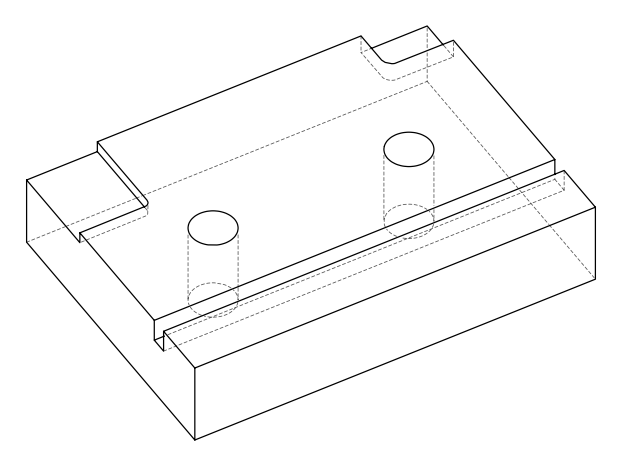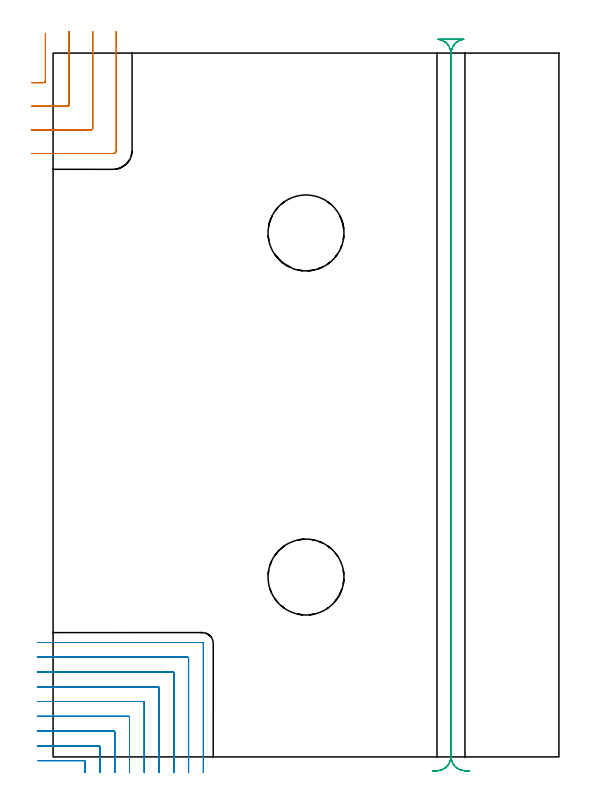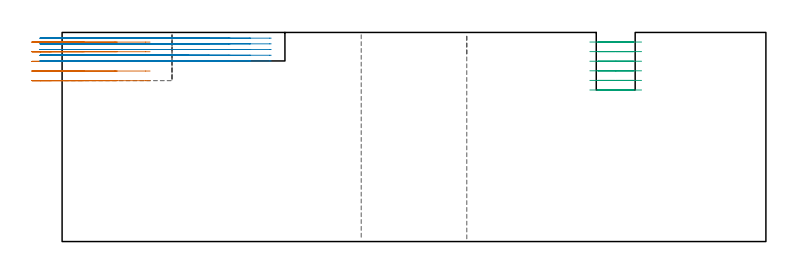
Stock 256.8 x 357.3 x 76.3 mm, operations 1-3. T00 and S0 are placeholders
(PLAN: 5 operations, 3 tool changes, 28.1 min)
(1 MILL_CORNER_NOTCH_RECTANGULAR | CORNER_NOTCH_RECTANGULAR | NXT0201_012 | Follow Part, ap 4, ae 75% | 3.16 min | 41298 mm3)
(2 MILL_CORNER_NOTCH_RECTANGULAR_1 | CORNER_NOTCH_RECTANGULAR_1 | NXT0201_013 | Follow Part, ap 2.5, ae 75% | 9.09 min | 53289 mm3)
(3 MILL_RECTANGULAR_SLOT | SLOT_RECTANGULAR | UGT0201_132 | Follow Part, ap 3.5, ae 75% | 9.39 min | 106547 mm3)
(4 MILL_THROUGH_HOLE_FROM_SOLID_MATERIAL | STEP1HOLE | UGT0201_004 | Circular | 3.22 min | 88847 mm3)
(5 MILL_THROUGH_HOLE_FROM_SOLID_MATERIAL_1 | STEP1HOLE_1 | UGT0201_004 | Circular | 3.22 min | 88846 mm3)
(TOOL NXT0201_012 | ENDMILL 16mm [2P460-1600-NA 1630] | D16 FL38 Z6)
(TOOL NXT0201_013 | ENDMILL 10mm | D10 FL30 Z4)
(TOOL UGT0201_132 | Carbide End Mill 14.0 | D14 FL30 Z4)
(TOOL UGT0201_004 | End Mill 32 mm | D32 FL53 Z6)
(OP 1 MILL_CORNER_NOTCH_RECTANGULAR)
G17 G21 G94 G90
T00 M6
G54
G17 G0 G90 X-11. Y342.3 S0 M3
G43 Z86.3 H1
Z72.78
G94 G1 X-8. F250.
X-4.696 F500.
G3 X-3.9 Y343.096 R0.8
G1 Y364.285
Y367.285 F250.
G0 Z86.3
X-11. Y330.3
Z72.78
G1 X-8.
X7.304 F500.
G3 X8.1 Y331.096 R0.8
G1 Y365.3
Y368.3 F250.
G0 Z86.3
X-11. Y318.3
Z72.78
G1 X-8.
X19.304 F500.
G3 X20.1 Y319.096 R0.8
G1 Y365.3
Y368.3 F250.
G0 Z86.3
X-11. Y306.3
Z72.78
G1 X-8.
X30.5 F500.
G3 X32.1 Y307.9 R1.6
G1 Y365.3
Y368.3 F250.
G0 Z86.3
X-11. Y342.3
Z69.26
G1 X-8.
X-4.696 F500.
G3 X-3.9 Y343.096 R0.8
G1 Y364.285
Y367.285 F250.
G0 Z86.3
X-11. Y330.3
Z69.26
G1 X-8.
X7.304 F500.
G3 X8.1 Y331.096 R0.8
G1 Y365.3
Y368.3 F250.
G0 Z86.3
X-11. Y318.3
Z69.26
G1 X-8.
X19.304 F500.
G3 X20.1 Y319.096 R0.8
G1 Y365.3
Y368.3 F250.
G0 Z86.3
X-11. Y306.3
Z69.26
G1 X-8.
X30.5 F500.
G3 X32.1 Y307.9 R1.6
G1 Y365.3
Y368.3 F250.
G0 Z86.3
X-11. Y342.3
Z65.74
G1 X-8.
X-4.696 F500.
G3 X-3.9 Y343.096 R0.8
G1 Y364.285
Y367.285 F250.
G0 Z86.3
X-11. Y330.3
Z65.74
G1 X-8.
X7.304 F500.
G3 X8.1 Y331.096 R0.8
G1 Y365.3
Y368.3 F250.
G0 Z86.3
X-11. Y318.3
Z65.74
G1 X-8.
X19.304 F500.
G3 X20.1 Y319.096 R0.8
G1 Y365.3
Y368.3 F250.
G0 Z86.3
X-11. Y306.3
Z65.74
G1 X-8.
X30.5 F500.
G3 X32.1 Y307.9 R1.6
G1 Y365.3
Y368.3 F250.
G0 Z86.3
X-11. Y342.3
Z62.22
G1 X-8.
X-4.696 F500.
G3 X-3.9 Y343.096 R0.8
G1 Y364.285
Y367.285 F250.
G0 Z86.3
X-11. Y330.3
Z62.22
G1 X-8.
X7.304 F500.
G3 X8.1 Y331.096 R0.8
G1 Y365.3
Y368.3 F250.
G0 Z86.3
X-11. Y318.3
Z62.22
G1 X-8.
X19.304 F500.
G3 X20.1 Y319.096 R0.8
G1 Y365.3
Y368.3 F250.
G0 Z86.3
X-11. Y306.3
Z62.22
G1 X-8.
X30.5 F500.
G3 X32.1 Y307.9 R1.6
G1 Y365.3
Y368.3 F250.
G0 Z86.3
X-11. Y342.3
Z58.7
G1 X-8.
X-4.696 F500.
G3 X-3.9 Y343.096 R0.8
G1 Y364.285
Y367.285 F250.
G0 Z86.3
X-11. Y330.3
Z58.7
G1 X-8.
X7.304 F500.
G3 X8.1 Y331.096 R0.8
G1 Y365.3
Y368.3 F250.
G0 Z86.3
X-11. Y318.3
Z58.7
G1 X-8.
X19.304 F500.
G3 X20.1 Y319.096 R0.8
G1 Y365.3
Y368.3 F250.
G0 Z86.3
X-11. Y306.3
Z58.7
G1 X-8.
X30.5 F500.
G3 X32.1 Y307.9 R1.6
G1 Y365.3
Y368.3 F250.
G0 Z86.3
M5
M2
(OP 2 MILL_CORNER_NOTCH_RECTANGULAR_1)
G17 G21 G94 G90
T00 M6
G54
G17 G0 G90 X16.3 Y-8. S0 M3
G43 Z86.3 H0
Z74.22
G94 G1 Y-5. F250.
Y-2.395 F500.
G3 X15.805 Y-1.9 R0.5
G1 X-4.625
X-7.625 F250.
G0 Z86.3
X23.8 Y-8.
Z74.22
G1 Y-5.
Y5.104 F500.
G3 X23.304 Y5.6 R0.5
G1 X-5.
X-8. F250.
G0 Z86.3
X31.3 Y-8.
Z74.22
G1 Y-5.
Y12.604 F500.
G3 X30.804 Y13.1 R0.5
G1 X-5.
X-8. F250.
G0 Z86.3
X38.8 Y-8.
Z74.22
G1 Y-5.
Y20.104 F500.
G3 X38.304 Y20.6 R0.5
G1 X-5.
X-8. F250.
G0 Z86.3
X46.3 Y-8.
Z74.22
G1 Y-5.
Y27.604 F500.
G3 X45.804 Y28.1 R0.5
G1 X-5.
X-8. F250.
G0 Z86.3
X53.8 Y-8.
Z74.22
G1 Y-5.
Y35.103 F500.
G3 X53.303 Y35.6 R0.5
G1 X-5.
X-8. F250.
G0 Z86.3
X61.3 Y-8.
Z74.22
G1 Y-5.
Y42.603 F500.
G3 X60.803 Y43.1 R0.5
G1 X-5.
X-8. F250.
G0 Z86.3
X68.8 Y-8.
Z74.22
G1 Y-5.
Y50.103 F500.
G3 X68.303 Y50.6 R0.5
G1 X-5.
X-8. F250.
G0 Z86.3
X76.3 Y-8.
Z74.22
G1 Y-5.
Y57.6 F500.
G3 X75.8 Y58.1 R0.5
G1 X-5.
X-8. F250.
G0 Z86.3
X16.3 Y-8.
Z72.14
G1 Y-5.
Y-2.395 F500.
G3 X15.805 Y-1.9 R0.5
G1 X-4.625
X-7.625 F250.
G0 Z86.3
X23.8 Y-8.
Z72.14
G1 Y-5.
Y5.104 F500.
G3 X23.304 Y5.6 R0.5
G1 X-5.
X-8. F250.
G0 Z86.3
X31.3 Y-8.
Z72.14
G1 Y-5.
Y12.604 F500.
G3 X30.804 Y13.1 R0.5
G1 X-5.
X-8. F250.
G0 Z86.3
X38.8 Y-8.
Z72.14
G1 Y-5.
Y20.104 F500.
G3 X38.304 Y20.6 R0.5
G1 X-5.
X-8. F250.
G0 Z86.3
X46.3 Y-8.
Z72.14
G1 Y-5.
Y27.604 F500.
G3 X45.804 Y28.1 R0.5
G1 X-5.
X-8. F250.
G0 Z86.3
X53.8 Y-8.
Z72.14
G1 Y-5.
Y35.103 F500.
G3 X53.303 Y35.6 R0.5
G1 X-5.
X-8. F250.
G0 Z86.3
X61.3 Y-8.
Z72.14
G1 Y-5.
Y42.603 F500.
G3 X60.803 Y43.1 R0.5
G1 X-5.
X-8. F250.
G0 Z86.3
X68.8 Y-8.
Z72.14
G1 Y-5.
Y50.103 F500.
G3 X68.303 Y50.6 R0.5
G1 X-5.
X-8. F250.
G0 Z86.3
X76.3 Y-8.
Z72.14
G1 Y-5.
Y57.6 F500.
G3 X75.8 Y58.1 R0.5
G1 X-5.
X-8. F250.
G0 Z86.3
X16.3 Y-8.
Z70.06
G1 Y-5.
Y-2.395 F500.
G3 X15.805 Y-1.9 R0.5
G1 X-4.625
X-7.625 F250.
G0 Z86.3
X23.8 Y-8.
Z70.06
G1 Y-5.
Y5.104 F500.
G3 X23.304 Y5.6 R0.5
G1 X-5.
X-8. F250.
G0 Z86.3
X31.3 Y-8.
Z70.06
G1 Y-5.
Y12.604 F500.
G3 X30.804 Y13.1 R0.5
G1 X-5.
X-8. F250.
G0 Z86.3
X38.8 Y-8.
Z70.06
G1 Y-5.
Y20.104 F500.
G3 X38.304 Y20.6 R0.5
G1 X-5.
X-8. F250.
G0 Z86.3
X46.3 Y-8.
Z70.06
G1 Y-5.
Y27.604 F500.
G3 X45.804 Y28.1 R0.5
G1 X-5.
X-8. F250.
G0 Z86.3
X53.8 Y-8.
Z70.06
G1 Y-5.
Y35.103 F500.
G3 X53.303 Y35.6 R0.5
G1 X-5.
X-8. F250.
G0 Z86.3
X61.3 Y-8.
Z70.06
G1 Y-5.
Y42.603 F500.
G3 X60.803 Y43.1 R0.5
G1 X-5.
X-8. F250.
G0 Z86.3
X68.8 Y-8.
Z70.06
G1 Y-5.
Y50.103 F500.
G3 X68.303 Y50.6 R0.5
G1 X-5.
X-8. F250.
G0 Z86.3
X76.3 Y-8.
Z70.06
G1 Y-5.
Y57.6 F500.
G3 X75.8 Y58.1 R0.5
G1 X-5.
X-8. F250.
G0 Z86.3
X16.3 Y-8.
Z67.98
G1 Y-5.
Y-2.395 F500.
G3 X15.805 Y-1.9 R0.5
G1 X-4.625
X-7.625 F250.
G0 Z86.3
X23.8 Y-8.
Z67.98
G1 Y-5.
Y5.104 F500.
G3 X23.304 Y5.6 R0.5
G1 X-5.
X-8. F250.
G0 Z86.3
X31.3 Y-8.
Z67.98
G1 Y-5.
Y12.604 F500.
G3 X30.804 Y13.1 R0.5
G1 X-5.
X-8. F250.
G0 Z86.3
X38.8 Y-8.
Z67.98
G1 Y-5.
Y20.104 F500.
G3 X38.304 Y20.6 R0.5
G1 X-5.
X-8. F250.
G0 Z86.3
X46.3 Y-8.
Z67.98
G1 Y-5.
Y27.604 F500.
G3 X45.804 Y28.1 R0.5
G1 X-5.
X-8. F250.
G0 Z86.3
X53.8 Y-8.
Z67.98
G1 Y-5.
Y35.103 F500.
G3 X53.303 Y35.6 R0.5
G1 X-5.
X-8. F250.
G0 Z86.3
X61.3 Y-8.
Z67.98
G1 Y-5.
Y42.603 F500.
G3 X60.803 Y43.1 R0.5
G1 X-5.
X-8. F250.
G0 Z86.3
X68.8 Y-8.
Z67.98
G1 Y-5.
Y50.103 F500.
G3 X68.303 Y50.6 R0.5
G1 X-5.
X-8. F250.
G0 Z86.3
X76.3 Y-8.
Z67.98
G1 Y-5.
Y57.6 F500.
G3 X75.8 Y58.1 R0.5
G1 X-5.
X-8. F250.
G0 Z86.3
X16.3 Y-8.
Z65.9
G1 Y-5.
Y-2.395 F500.
G3 X15.805 Y-1.9 R0.5
G1 X-4.625
X-7.625 F250.
G0 Z86.3
X23.8 Y-8.
Z65.9
G1 Y-5.
Y5.104 F500.
G3 X23.304 Y5.6 R0.5
G1 X-5.
X-8. F250.
G0 Z86.3
X31.3 Y-8.
Z65.9
G1 Y-5.
Y12.604 F500.
G3 X30.804 Y13.1 R0.5
G1 X-5.
X-8. F250.
G0 Z86.3
X38.8 Y-8.
Z65.9
G1 Y-5.
Y20.104 F500.
G3 X38.304 Y20.6 R0.5
G1 X-5.
X-8. F250.
G0 Z86.3
X46.3 Y-8.
Z65.9
G1 Y-5.
Y27.604 F500.
G3 X45.804 Y28.1 R0.5
G1 X-5.
X-8. F250.
G0 Z86.3
X53.8 Y-8.
Z65.9
G1 Y-5.
Y35.103 F500.
G3 X53.303 Y35.6 R0.5
G1 X-5.
X-8. F250.
G0 Z86.3
X61.3 Y-8.
Z65.9
G1 Y-5.
Y42.603 F500.
G3 X60.803 Y43.1 R0.5
G1 X-5.
X-8. F250.
G0 Z86.3
X68.8 Y-8.
Z65.9
G1 Y-5.
Y50.103 F500.
G3 X68.303 Y50.6 R0.5
G1 X-5.
X-8. F250.
G0 Z86.3
X76.3 Y-8.
Z65.9
G1 Y-5.
Y57.6 F500.
G3 X75.8 Y58.1 R0.5
G1 X-5.
X-8. F250.
G0 Z86.3
M5
M2
(OP 3 MILL_RECTANGULAR_SLOT)
G17 G21 G94 G90
T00 M6
G54
G17 G0 G90 X211.44 Y-7.247 S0 M3
G43 Z86.3 H0
Z72.8
G94 G1 X208.453 Y-6.97 F250.
G2 X202.1 Y0. R7. F500.
G1 Y357.3
G2 X208.452 Y364.27 R7.
G1 Y364.3
X195.548
Y364.27
G2 X201.9 Y357.3 R7.
G1 Y0.
G2 X195.547 Y-6.97 R7.
G1 X192.56 Y-7.247 F250.
G0 X211.44 Z69.3
G1 X208.453 Y-6.97
G2 X202.1 Y0. R7. F500.
G1 Y357.3
G2 X208.452 Y364.27 R7.
G1 Y364.3
X195.548
Y364.27
G2 X201.9 Y357.3 R7.
G1 Y0.
G2 X195.547 Y-6.97 R7.
G1 X192.56 Y-7.247 F250.
G0 X211.44 Z65.8
G1 X208.453 Y-6.97
G2 X202.1 Y0. R7. F500.
G1 Y357.3
G2 X208.452 Y364.27 R7.
G1 Y364.3
X195.548
Y364.27
G2 X201.9 Y357.3 R7.
G1 Y0.
G2 X195.547 Y-6.97 R7.
G1 X192.56 Y-7.247 F250.
G0 X211.44 Z62.3
G1 X208.453 Y-6.97
G2 X202.1 Y0. R7. F500.
G1 Y357.3
G2 X208.452 Y364.27 R7.
G1 Y364.3
X195.548
Y364.27
G2 X201.9 Y357.3 R7.
G1 Y0.
G2 X195.547 Y-6.97 R7.
G1 X192.56 Y-7.247 F250.
G0 X211.44 Z58.8
G1 X208.453 Y-6.97
G2 X202.1 Y0. R7. F500.
G1 Y357.3
G2 X208.452 Y364.27 R7.
G1 Y364.3
X195.548
Y364.27
G2 X201.9 Y357.3 R7.
G1 Y0.
G2 X195.547 Y-6.97 R7.
G1 X192.56 Y-7.247 F250.
G0 X211.44 Z55.3
G1 X208.453 Y-6.97
G2 X202.1 Y0. R7. F500.
G1 Y357.3
G2 X208.452 Y364.27 R7.
G1 Y364.3
X195.548
Y364.27
G2 X201.9 Y357.3 R7.
G1 Y0.
G2 X195.547 Y-6.97 R7.
G1 X192.56 Y-7.247 F250.
G0 Z86.3
M5
M2
